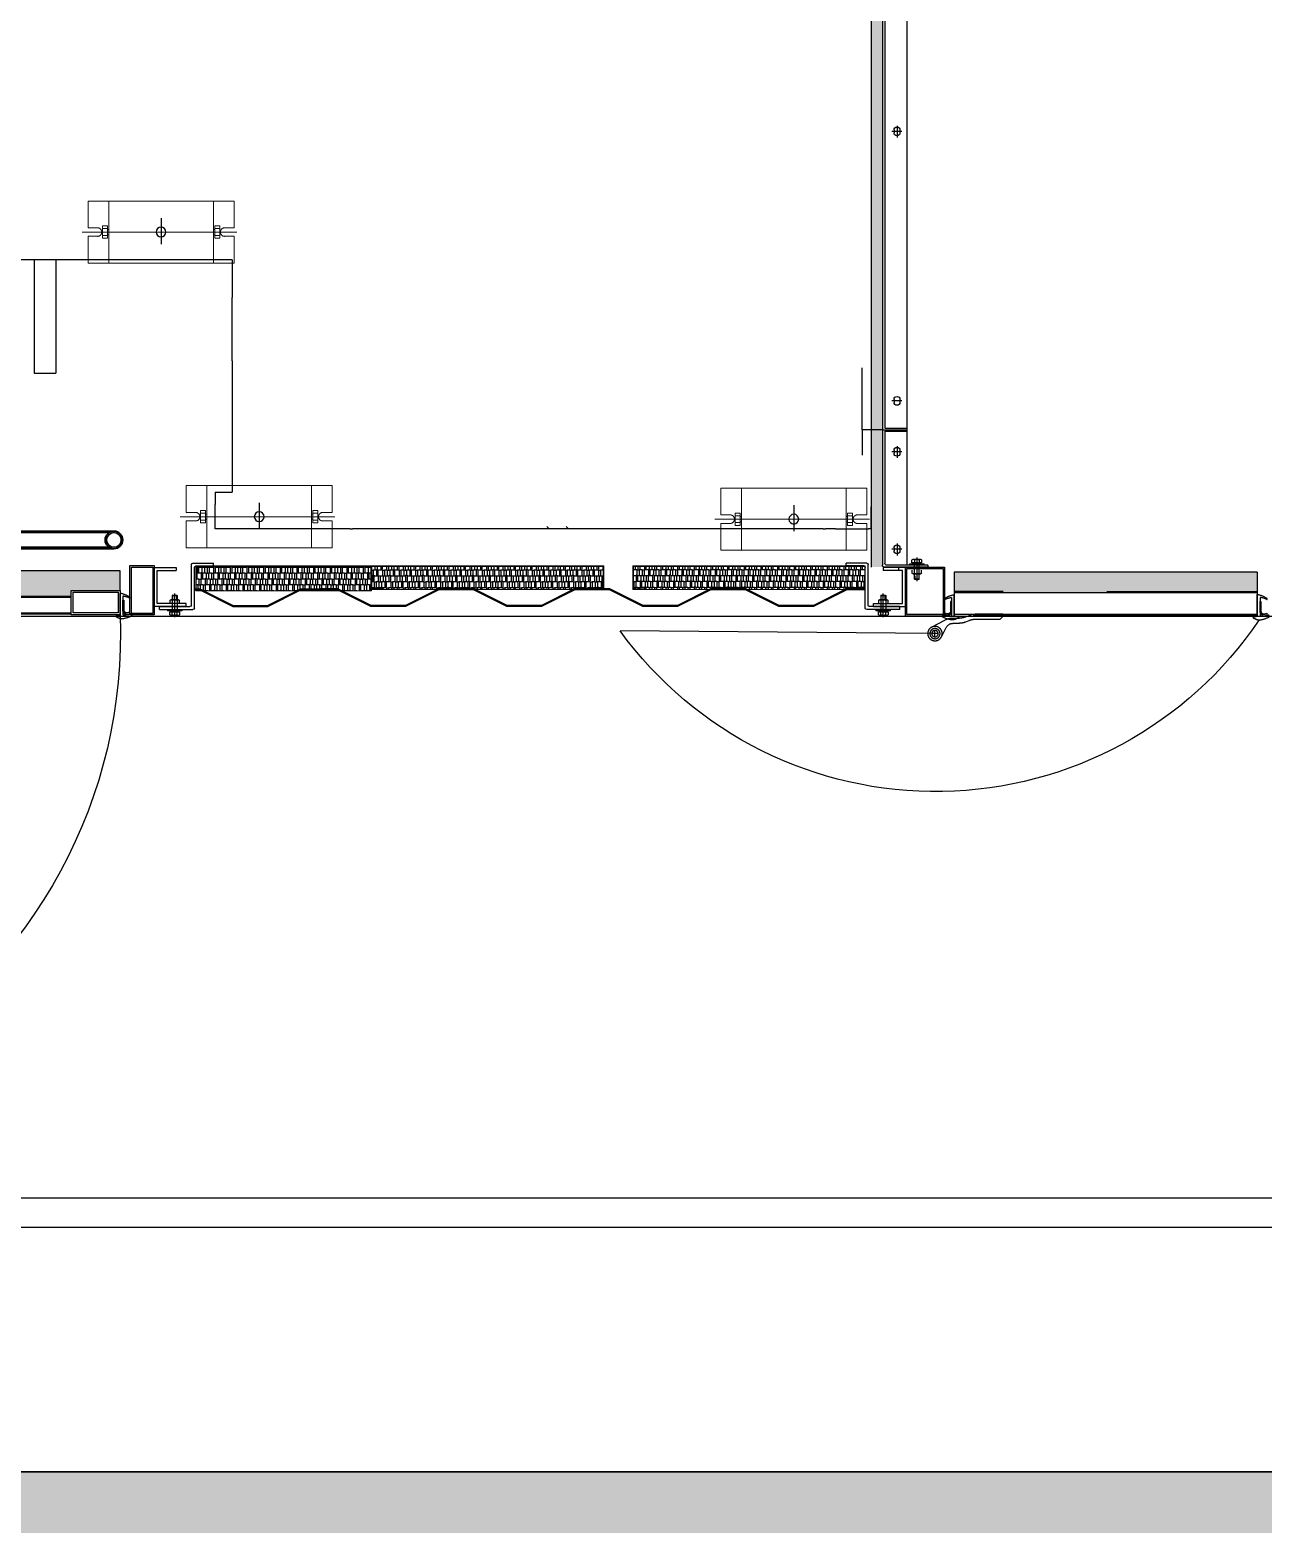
# Model space of a CAD drawing. Extents: x 758840 to 1108724, y -102573 to 143521.
# Drawn here: x 804829 to 807350, y 109730 to 112786 of the extents above; entities that cross this region are included whole.
import ezdxf

# ---------------------------------------------------------------- set-up
doc = ezdxf.new("R2010")
doc.units = 0
doc.header["$LTSCALE"] = 1000
doc.header["$MEASUREMENT"] = 0
for name, pattern in [('ACAD_ISO10W100', [18.5, 12, -3, 0.5, -3]), ('AM_ISO08W050', [18, 12, -1.5, 3, -1.5]), ('CENTER', [2, 1.25, -0.25, 0.25, -0.25]), ('CENTER2', [1.125, 0.75, -0.125, 0.125, -0.125])]:
    doc.linetypes.add(name, pattern=pattern)
for name, color, linetype in [('$DDT_AUDIT_GENERATED_(32FF)', 7, 'Continuous'), ('$DDT_AUDIT_GENERATED_(4A3)', 7, 'Continuous'), ('$DDT_AUDIT_GENERATED_(5A5)', 7, 'Continuous'), ('$DDT_AUDIT_GENERATED_(664)', 7, 'Continuous'), ('$DDT_AUDIT_GENERATED_(7D7)', 7, 'Continuous'), ('$DDT_AUDIT_GENERATED_(8C3)', 7, 'Continuous'), ('$DDT_AUDIT_GENERATED_(CE9)', 7, 'Continuous'), ('$DDT_AUDIT_GENERATED_(D0B)', 7, 'Continuous'), ('$DDT_AUDIT_GENERATED_(D0E)', 7, 'Continuous'), ('$DDT_AUDIT_GENERATED_(D17)', 7, 'Continuous'), ('0825底图', 253, 'Continuous'), ('100X50X5', 7, 'Continuous'), ('GROUND', 31, 'Continuous'), ('PARTLIST', 131, 'CENTER2'), ('PUB_HATCH', 8, 'Continuous'), ('低温左上端板', 7, 'Continuous'), ('低温水室连接板', 7, 'Continuous'), ('室外柴油发电', 241, 'Continuous'), ('高温左上端板', 7, 'Continuous')]:
    doc.layers.add(name, color=color, linetype=linetype)
doc.layers.add('3中心线层', color=1, linetype='CENTER', lineweight=15)
doc.layers.add('AM_7', color=4, linetype='AM_ISO08W050', lineweight=25)
pattern_1 = [(37.5, (3466259.34, 2107941.8666), (-0.125986716, 3.853647538), [0, -3.04, 0, -3.4, 0, -3.25]), (7.5, (3466259.34, 2107941.8666), (3.53955341, 5.64429213), [0, -1.64, 0, -2.74, 0, -1.05]), (327.5, (3466256.88, 2107941.8666), (6.228283724, 0.011318107), [0, -1, 0, -3.6, 0, -4.7]), (317.5, (3466256.88, 2107941.8666), (6.01225321, 1.75535113), [0, -0.5, 0, -2.36, 0, -2.7])]

# ---------------------------------------------------------------- blocks, each defined once
blk = doc.blocks.new('外六角螺栓')
for p, q in [((645253.7, -153149.9), (645253.7, -153155.5)), ((645253.7, -153155.5), (645273.4, -153155.5)), ((645271, -153148.5), (645256.1, -153148.5)), ((645258.6, -153149.9), (645258.6, -153155.5)), ((645262.9, -153155.5), (645264.7, -153158.1)), ((645263.5, -153145.1), (645263.5, -153193)), ((645268.5, -153149.9), (645268.5, -153155.5)), ((645273.4, -153155.5), (645273.4, -153149.9)), ((645248.5, -153160.6), (645248.5, -153158.1)), ((645278.5, -153158.1), (645248.5, -153158.1)), ((645248.5, -153160.6), (645278.5, -153160.6)), ((645253.7, -153160.6), (645273.4, -153160.6)), ((645258.5, -153182.6), (645258.5, -153160.6)), ((645258.5, -153189), (645258.5, -153182.6)), ((645259.5, -153182.6), (645259.5, -153190)), ((645267.5, -153182.6), (645267.5, -153190)), ((645268.5, -153180.5), (645268.5, -153160.6)), ((645268.5, -153189.1), (645268.5, -153172)), ((645278.5, -153158.1), (645278.5, -153160.6)), ((645258.5, -153189), (645268.5, -153189)), ((645259.5, -153190.1), (645258.5, -153189.1)), ((645259.5, -153190.1), (645267.5, -153190.1)), ((645267.5, -153190.1), (645268.5, -153189.1))]:
    blk.add_line(p, q)
blk.add_lwpolyline([(645271.4, -153155.5), (645255.9, -153155.5), (645255.9, -153158.1), (645271.4, -153158.1)], close=True)
for centre, radius, start, end in [((645256.2, -153151.3), 2.82, 29.385, 150.615), ((645263.5, -153157.6), 9.12, 57.4427, 122.5573), ((645270.9, -153151.3), 2.82, 29.385, 150.615)]:
    blk.add_arc(centre, radius, start, end)
blk = doc.blocks.new('外六角螺母')
for p, q in [((645253.7, -153181.1), (645253.7, -153174.6)), ((645271, -153182.6), (645256.1, -153182.6)), ((645273.4, -153174.6), (645273.4, -153181.1))]:
    blk.add_line(p, q)
for centre, radius, start, end in [((645256.2, -153179.8), 2.82, 209.385, 330.615), ((645263.5, -153173.5), 9.12, 237.4427, 302.5573), ((645270.9, -153179.8), 2.82, 209.385, 330.615)]:
    blk.add_arc(centre, radius, start, end)
blk = doc.blocks.new('A$C069C5D18')
at = {"layer": 'PARTLIST'}
for p, q in [((16.1, 49.2), (103.6, 49.2)), ((92.2, 37.9), (16.1, 37.9)), ((24.4, 10.6), (21.3, 25.9)), ((28, 10.6), (24.4, 10.6)), ((25.7, 22.3), (28, 10.6)), ((31.2, 37.9), (75.8, 37.9)), ((75.8, 34.2), (35.5, 34.2)), ((75.8, 37.9), (75.8, 34.2))]:
    blk.add_line(p, q, dxfattribs=at)
for centre, radius, start, end in [((67.4, 31.2), 68.2, 149.69594, 171.18482), ((10.6, 64.3), 2.48, 20.29243, 146.23188), ((80.9, 70.6), 68.2, 184.59227, 198.2332), ((113, 54), 113.6, 186.20564, 208.35236), ((14.5, 5.2), 5.42, 253.64474, 35.3183), ((129.7, 33.7), 113.6, 177.91457, 192.92118), ((31.2, 27.9), 10, 90, 191.30993), ((35.5, 24.2), 10, 90, 191.30993), ((2.1, 49.4), 90.9, 334.47145, 352.71957), ((85.8, 9.9), 1.68, 168.31957, 351.72769), ((13.7, 62.9), 90.9, 324.14685, 351.36903)]:
    blk.add_arc(centre, radius, start, end, dxfattribs=at)
blk = doc.blocks.new('A$C61EE30FD')
at = {"layer": 'PARTLIST'}
for p, q in [((58.4, 344.7), (26.4, 285.6)), ((100.9, 301.2), (59.4, 280)), ((18.2, 253.2), (18.2, 221.3)), ((40.9, 249.6), (40.9, 221.3)), ((0, 30), (0, 151.4)), ((12.3, 193.6), (5.9, 179.1)), ((22.7, 151.4), (22.7, 41.4)), ((35, 193.6), (28.6, 179.1)), ((11.4, 30), (0, 30)), ((22.7, 41.4), (11.4, 30))]:
    blk.add_line(p, q, dxfattribs=at)
at = {"layer": 'PARTLIST', "linetype": 'ACAD_ISO10W100', "ltscale": 0.05}
for p, q in [((86.4, 318.3), (86.4, 340.8)), ((97.6, 329.5), (75.1, 329.5))]:
    blk.add_line(p, q, dxfattribs=at)
at = {"layer": 'PARTLIST'}
for radius in [31.8, 22.5, 14.2]:
    blk.add_circle((86.4, 329.5), radius, dxfattribs=at)
for centre, radius, start, end in [((86.4, 253.2), 68.2, 151.56417, 180), ((75, 249.6), 34.1, 117.16691, 180), ((-50, 221.3), 68.2, 336.03751, 0), ((-27.3, 221.3), 68.2, 336.03751, 360), ((68.2, 151.4), 68.2, 156.03751, 180), ((90.9, 151.4), 68.2, 156.03751, 180)]:
    blk.add_arc(centre, radius, start, end, dxfattribs=at)
blk = doc.blocks.new('对开门横剖')
h = blk.add_hatch()
h.set_pattern_fill('AR-RSHKE', color=4, style=0)
h.set_pattern_definition([(0, (1406.747, 0), (25.5, 12), [6, -5, 7, -3, 9, -4]), (0, (1412.747, 0.5), (25.5, 12), [5, -19, 4, -6]), (0, (1424.747, -0.75), (25.5, 12), [3, -31]), (90, (1406.747, 0), (-8.5, 12), [11.5, -36.5]), (90, (1412.747, 0), (-8.5, 12), [11.25, -36.75]), (90, (1417.747, 0), (-8.5, 12), [10.5, -37.5]), (90, (1424.747, -0.75), (-8.5, 12), [11.5, -36.5]), (90, (1427.747, -0.75), (-8.5, 12), [11.5, -36.5]), (90, (1436.747, 0), (-8.5, 12), [11, -37])])
h.paths.add_polyline_path([(1018721.2, -8179.6), (1018721.2, -8191.6), (1018621.2, -8191.6), (1018621.2, -8231.6), (1019621, -8231.6), (1019621, -8179.6)])
for p, q in [((1019521, -8143.6), (1018721.2, -8143.6)), ((1019521, -8145.6), (1018721.2, -8145.6)), ((1019521, -8177.6), (1018721.2, -8177.6)), ((1019521, -8179.6), (1018721.2, -8179.6)), ((1018621.2, -8191.6), (1018621.2, -8231.6)), ((1019621, -8231.6), (1019621, -8191.6)), ((1018621.2, -8231.6), (1019621, -8231.6))]:
    blk.add_line(p, q)
for points in [[(1018601.2, -8242.1), (1018551.5, -8242.1), (1018551.5, -8141.6), (1018601.2, -8141.6)], [(1018598.2, -8239.1), (1018554.5, -8239.1), (1018554.5, -8144.6), (1018598.2, -8144.6)], [(1019641, -8242.1), (1019720.7, -8242.1), (1019720.7, -8141.6), (1019641, -8141.6)], [(1019644, -8239.1), (1019717.7, -8239.1), (1019717.7, -8144.6), (1019644, -8144.6)]]:
    blk.add_lwpolyline(points, close=True)
at = {"color": 0}
for points in [[(1018621.2, -8191.6), (1018621.2, -8141.6), (1018721.2, -8141.6), (1018721.2, -8191.6)], [(1018625.2, -8187.6), (1018625.2, -8145.6), (1018717.2, -8145.6), (1018717.2, -8187.6)], [(1019621, -8191.6), (1019621, -8141.6), (1019521, -8141.6), (1019521, -8191.6)], [(1019617, -8187.6), (1019617, -8145.6), (1019525, -8145.6), (1019525, -8187.6)]]:
    blk.add_lwpolyline(points, close=True, dxfattribs=at)
at = {"layer": 'PARTLIST'}
for name, p, xscale, yscale, zscale, rotation in [('A$C61EE30FD', (1019501.2, -8145.6), -0.4626341527327896, 0.4626341527327896, 0.4626341527327896, 270), ('A$C069C5D18', (1018596.6, -8133.6), 0.5, 0.5, 0.5, 270), ('A$C069C5D18', (1019645.6, -8133.6), -0.5, 0.5, 0.5, 90)]:
    blk.add_blockref(name, p, dxfattribs=dict(at, xscale=xscale, yscale=yscale, zscale=zscale, rotation=rotation))
blk = doc.blocks.new('侧支承')
at = {"color": 0}
for p, q in [((677496.6, -151497.3), (677431.6, -151497.3)), ((677431.6, -151497.3), (677431.6, -151577.3)), ((677496.6, -151503.3), (677437.6, -151503.3)), ((677437.6, -151503.3), (677437.6, -151571.3)), ((677496.6, -151497.3), (677496.6, -151503.3)), ((677431.6, -151577.3), (677476.6, -151577.3)), ((677437.6, -151571.3), (677476.6, -151571.3)), ((677476.6, -151577.3), (677476.6, -151571.3))]:
    blk.add_line(p, q, dxfattribs=at)
blk = doc.blocks.new('128')
for p, q in [((645016.2, -154981.3), (645054.2, -154981.3)), ((645016.2, -154983.3), (645053.7, -154983.3)), ((645053.7, -154983.3), (645121.7, -155017.3)), ((645054.2, -154981.3), (645122.2, -155015.3)), ((645192.2, -155015.3), (645260.2, -154981.3)), ((645192.7, -155017.3), (645260.7, -154983.3)), ((645260.2, -154981.3), (645332.2, -154981.3)), ((645260.7, -154983.3), (645331.7, -154983.3)), ((645331.7, -154983.3), (645399.7, -155017.3)), ((645332.2, -154981.3), (645400.2, -155015.3)), ((645470.2, -155015.3), (645538.2, -154981.3)), ((645470.7, -155017.3), (645538.7, -154983.3)), ((645538.2, -154981.3), (645610.2, -154981.3)), ((645538.7, -154983.3), (645609.7, -154983.3)), ((645609.7, -154983.3), (645677.7, -155017.3)), ((645610.2, -154981.3), (645678.2, -155015.3)), ((645748.2, -155015.3), (645816.2, -154981.3)), ((645748.7, -155017.3), (645816.7, -154983.3)), ((645816.2, -154981.3), (645888.2, -154981.3)), ((645816.7, -154983.3), (645887.7, -154983.3)), ((645887.7, -154983.3), (645955.7, -155017.3)), ((645888.2, -154981.3), (645956.2, -155015.3)), ((646026.2, -155015.3), (646094.2, -154981.3)), ((646026.7, -155017.3), (646094.7, -154983.3)), ((645121.7, -155017.3), (645192.7, -155017.3)), ((645122.2, -155015.3), (645192.2, -155015.3)), ((645399.7, -155017.3), (645470.7, -155017.3)), ((645400.2, -155015.3), (645470.2, -155015.3)), ((645677.7, -155017.3), (645713.2, -155017.3)), ((645678.2, -155015.3), (645713.2, -155015.3)), ((645713.2, -155015.3), (645748.2, -155015.3)), ((645713.2, -155017.3), (645748.7, -155017.3)), ((645955.7, -155017.3), (646026.7, -155017.3)), ((645956.2, -155015.3), (646026.2, -155015.3))]:
    blk.add_line(p, q)
at = {"color": 0}
for p, q in [((645016.2, -154983.3), (645016.2, -154981.3)), ((646094.2, -154981.3), (646132.2, -154981.3)), ((646094.7, -154983.3), (646132.2, -154983.3)), ((646132.2, -154981.3), (646132.2, -154983.3))]:
    blk.add_line(p, q, dxfattribs=at)
blk = doc.blocks.new('侧网板')
h = blk.add_hatch()
h.set_pattern_fill('AR-RSHKE', color=4, style=0)
h.set_pattern_definition([(0, (0, 50), (25.5, 12), [6, -5, 7, -3, 9, -4]), (0, (6, 50.5), (25.5, 12), [5, -19, 4, -6]), (0, (18, 49.25), (25.5, 12), [3, -31]), (90, (0, 50), (-8.5, 12), [11.5, -36.5]), (90, (6, 50), (-8.5, 12), [11.25, -36.75]), (90, (11, 50), (-8.5, 12), [10.5, -37.5]), (90, (18, 49.25), (-8.5, 12), [11.5, -36.5]), (90, (21, 49.25), (-8.5, 12), [11.5, -36.5]), (90, (30, 50), (-8.5, 12), [11, -37])])
h.paths.add_polyline_path([(44394.9, 13537.8), (44394.9, 13583.8), (44418.9, 13583.8), (44418.9, 13584.8), (44843.7, 13584.8), (44843.7, 13583.8), (44867.7, 13583.8), (44867.7, 13537.8)])
at = {"layer": '3中心线层'}
for p, q in [((44393.9, 13584.8), (44393.9, 13536.8)), ((44393.9, 13584.8), (44418.9, 13584.8)), ((44394.9, 13583.8), (44394.9, 13537.8)), ((44394.9, 13583.8), (44418.9, 13583.8)), ((44418.9, 13584.8), (44418.9, 13583.8)), ((44418.9, 13584.8), (44843.7, 13584.8)), ((44868.7, 13584.8), (44843.7, 13584.8)), ((44843.7, 13584.8), (44843.7, 13583.8)), ((44867.7, 13583.8), (44843.7, 13583.8)), ((44867.7, 13583.8), (44867.7, 13537.8)), ((44868.7, 13584.8), (44868.7, 13536.8)), ((44394.9, 13537.8), (44867.7, 13537.8)), ((44393.9, 13536.8), (44868.7, 13536.8))]:
    blk.add_line(p, q, dxfattribs=at)
blk = doc.blocks.new('1221')
blk.add_line((624790.1, -174264.2), (624790.1, -174317.1))
blk.add_circle((624790.1, -174292.7), 10)
at = {"layer": '3中心线层'}
for p, q in [((624635.5, -174292.7), (624951.6, -174292.7)), ((624660.1, -174283.9), (624640.8, -174283.9)), ((624660.1, -174301.4), (624640.8, -174301.4)), ((624670.1, -174285.7), (624680.5, -174285.7)), ((624670.1, -174299.6), (624680.5, -174299.6)), ((624680.5, -174287.3), (624683.2, -174287.3)), ((624680.5, -174298), (624683.2, -174298)), ((624899.7, -174287.3), (624897, -174287.3)), ((624899.7, -174298), (624897, -174298)), ((624910.1, -174285.7), (624899.7, -174285.7)), ((624910.1, -174299.6), (624899.7, -174299.6)), ((624920.1, -174283.9), (624939.3, -174283.9)), ((624920.1, -174301.4), (624939.3, -174301.4))]:
    blk.add_line(p, q, dxfattribs=at)
for points in [[(624939.3, -174283.9), (624939.3, -174229.2), (624640.8, -174229.2), (624640.8, -174283.9)], [(624640.8, -174301.4), (624640.8, -174356.2), (624939.3, -174356.2), (624939.3, -174301.4)]]:
    blk.add_lwpolyline(points, dxfattribs=at)
for points in [[(624683.2, -174229.2), (624897, -174229.2), (624897, -174356.2), (624683.2, -174356.2)], [(624670.1, -174280.2), (624680.5, -174280.2), (624680.5, -174305.4), (624670.1, -174305.4)], [(624910.1, -174280.2), (624899.7, -174280.2), (624899.7, -174305.4), (624910.1, -174305.4)]]:
    blk.add_lwpolyline(points, close=True, dxfattribs=at)
for centre, start, end in [((624660.1, -174292.7), 270, 90), ((624920.1, -174292.7), 90, 270)]:
    blk.add_arc(centre, 8.75, start, end, dxfattribs=at)
blk = doc.blocks.new('柴发集装箱')
h = blk.add_hatch()
h.set_pattern_fill('AR-RSHKE', color=4, style=0)
h.set_pattern_definition([(0, (4100155.97, 1955339.43), (25.5, 12), [6, -5, 7, -3, 9, -4]), (0, (4100161.97, 1955339.93), (25.5, 12), [5, -19, 4, -6]), (0, (4100173.97, 1955338.68), (25.5, 12), [3, -31]), (90, (4100155.9705, 1955339.43), (-8.5, 12), [11.5, -36.5]), (90, (4100161.9705, 1955339.43), (-8.5, 12), [11.25, -36.75]), (90, (4100166.9705, 1955339.43), (-8.5, 12), [10.5, -37.5]), (90, (4100173.9705, 1955338.68), (-8.5, 12), [11.5, -36.5]), (90, (4100176.9705, 1955338.68), (-8.5, 12), [11.5, -36.5]), (90, (4100185.9705, 1955339.43), (-8.5, 12), [11, -37])])
h.paths.add_polyline_path([(4111647.4, 1941645.8), (4111647.4, 1941647.8), (4111647.4, 1941687.8), (4111027.9, 1941687.8), (4111027.9, 1941645.8)])
h = blk.add_hatch()
h.set_pattern_fill('AR-RSHKE', color=4, style=0)
h.set_pattern_definition([(360, (4068444.953, 1955187.049), (25.5, -12), [6, -5, 7, -3, 9, -4]), (360, (4068450.953, 1955186.549), (25.5, -12), [5, -19, 4, -6]), (360, (4068462.953, 1955187.799), (25.5, -12), [3, -31]), (270, (4068444.953, 1955187.049), (-8.5, -12), [11.5, -36.5]), (270, (4068450.953, 1955187.049), (-8.5, -12), [11.25, -36.75]), (270, (4068455.953, 1955187.049), (-8.5, -12), [10.5, -37.5]), (270, (4068462.953, 1955187.799), (-8.5, -12), [11.5, -36.5]), (270, (4068465.953, 1955187.799), (-8.5, -12), [11.5, -36.5]), (270, (4068474.953, 1955187.049), (-8.5, -12), [11, -37])])
h.paths.add_polyline_path([(4113172.9, 1941649.2), (4113172.9, 1941650.2), (4113196.9, 1941650.2), (4113196.9, 1941699.2), (4112839.9, 1941699.2), (4112839.9, 1941650.2), (4112863.9, 1941650.2), (4112863.9, 1941649.2)])
at = {"layer": 'AM_7'}
h = blk.add_hatch(dxfattribs=at)
h.set_pattern_fill('AR-SAND', color=256, scale=2, style=0)
h.set_pattern_definition(pattern_1)
h.paths.add_polyline_path([(4111794.4, 1941697.8), (4111817.4, 1941697.8), (4111817.4, 1944490.8), (4111794.4, 1944490.8)])
h = blk.add_hatch(dxfattribs=at)
h.set_pattern_fill('AR-SAND', color=256, scale=2, style=0)
h.set_pattern_definition(pattern_1)
h.paths.add_polyline_path([(4111794.4, 1941697.8), (4111817.4, 1941697.8), (4111817.4, 1944490.8), (4111794.4, 1944490.8)])
h = blk.add_hatch(dxfattribs=at)
h.set_pattern_fill('AR-SAND', color=256, scale=2, style=0)
h.set_pattern_definition(pattern_1)
h.paths.add_polyline_path([(4111794.4, 1941697.8), (4111817.4, 1941697.8), (4111817.4, 1944490.8), (4111794.4, 1944490.8)])
h = blk.add_hatch(dxfattribs=at)
h.set_pattern_fill('AR-SAND', color=256, scale=2, style=0)
h.set_pattern_definition(pattern_1)
h.paths.add_polyline_path([(4111794.4, 1941697.8), (4111817.4, 1941697.8), (4111817.4, 1944490.8), (4111794.4, 1944490.8)])
at = {"layer": '$DDT_AUDIT_GENERATED_(32FF)', "color": 7, "linetype": 'Continuous'}
blk.add_line((4111817.4, 1944369.7), (4111817.4, 1941825.9), dxfattribs=at)
at = {"layer": '$DDT_AUDIT_GENERATED_(4A3)', "color": 7, "linetype": 'Continuous'}
for p, q in [((4113158.3, 1941850.9), (4113123.3, 1941850.9)), ((4113158.3, 1941850.9), (4113158.3, 1941825.9)), ((4111830.4, 1941775.9), (4111822.4, 1941775.9))]:
    blk.add_line(p, q, dxfattribs=at)
at = {"layer": '$DDT_AUDIT_GENERATED_(5A5)', "color": 7, "linetype": 'Continuous'}
blk.add_line((4112892.8, 1941775.9), (4113142.8, 1941775.9), dxfattribs=at)
at = {"layer": '$DDT_AUDIT_GENERATED_(664)', "color": 7, "linetype": 'Continuous'}
for p, q in [((4113158.3, 1941820.9), (4113158.3, 1941825.9)), ((4113158.3, 1941775.9), (4113158.3, 1941820.9)), ((4112882.3, 1941775.9), (4112892.8, 1941775.9)), ((4113142.8, 1941775.9), (4113158.3, 1941775.9))]:
    blk.add_line(p, q, dxfattribs=at)
at = {"layer": '$DDT_AUDIT_GENERATED_(7D7)', "color": 7, "linetype": 'Continuous'}
blk.add_line((4112882.3, 1941775.9), (4112877.3, 1941775.9), dxfattribs=at)
at = {"layer": '$DDT_AUDIT_GENERATED_(8C3)', "color": 7, "linetype": 'Continuous'}
for p, q in [((4111915.4, 1941775.9), (4112027.4, 1941775.9)), ((4112246.4, 1941775.9), (4112256.4, 1941775.9)), ((4112475.3, 1941775.9), (4112877.3, 1941775.9))]:
    blk.add_line(p, q, dxfattribs=at)
at = {"layer": '$DDT_AUDIT_GENERATED_(CE9)', "color": 7, "linetype": 'Continuous'}
blk.add_line((4113123.3, 1942119.4), (4113123.3, 1942249.4), dxfattribs=at)
at = {"layer": '$DDT_AUDIT_GENERATED_(D0B)', "color": 7, "linetype": 'Continuous'}
for q in [(4111817.4, 1941820.9), (4111822.4, 1941775.9)]:
    blk.add_line((4111817.4, 1941775.9), q, dxfattribs=at)
at = {"layer": '$DDT_AUDIT_GENERATED_(D0E)', "color": 7, "linetype": 'Continuous'}
blk.add_line((4111890.4, 1941775.9), (4111910.4, 1941775.9), dxfattribs=at)
at = {"layer": '$DDT_AUDIT_GENERATED_(D17)', "color": 7, "linetype": 'Continuous'}
for p, q in [((4111890.4, 1941775.9), (4111830.4, 1941775.9)), ((4111915.4, 1941775.9), (4111910.4, 1941775.9))]:
    blk.add_line(p, q, dxfattribs=at)
for p, q in [((4111744.4, 1944490.8), (4111744.4, 1941701.8)), ((4111744.4, 1944490.8), (4111744.4, 1941701.8)), ((4111744.4, 1944490.8), (4111744.4, 1941701.8)), ((4111744.4, 1944490.8), (4111744.4, 1941701.8)), ((4111794.4, 1944491.8), (4111794.4, 1941701.8)), ((4111794.4, 1944491.8), (4111794.4, 1941701.8)), ((4111794.4, 1944491.8), (4111794.4, 1941701.8)), ((4111794.4, 1944491.8), (4111794.4, 1941701.8)), ((4111817.4, 1944491.8), (4111817.4, 1941697.8)), ((4111817.4, 1944491.8), (4111817.4, 1941697.8)), ((4111817.4, 1944491.8), (4111817.4, 1941697.8)), ((4111817.4, 1944491.8), (4111817.4, 1941697.8)), ((4111789.4, 1944207.8), (4111789.4, 1941981.8)), ((4111789.4, 1944207.8), (4111789.4, 1941981.8)), ((4111789.4, 1944207.8), (4111789.4, 1941981.8)), ((4111789.4, 1944207.8), (4111789.4, 1941981.8)), ((4111764.4, 1942600.5), (4111764.4, 1942576.5)), ((4111764.4, 1942600.5), (4111764.4, 1942576.5)), ((4111764.4, 1942600.5), (4111764.4, 1942576.5)), ((4111764.4, 1942600.5), (4111764.4, 1942576.5)), ((4111758.4, 1942591.8), (4111758.4, 1942585.8)), ((4111758.4, 1942591.8), (4111758.4, 1942585.8)), ((4111758.4, 1942591.8), (4111758.4, 1942585.8)), ((4111758.4, 1942591.8), (4111758.4, 1942585.8)), ((4111770.4, 1942591.8), (4111770.4, 1942585.8)), ((4111770.4, 1942591.8), (4111770.4, 1942585.8)), ((4111770.4, 1942591.8), (4111770.4, 1942585.8)), ((4111770.4, 1942591.8), (4111770.4, 1942585.8)), ((4111758.4, 1942040.8), (4111758.4, 1942034.8)), ((4111758.4, 1942040.8), (4111758.4, 1942034.8)), ((4111758.4, 1942040.8), (4111758.4, 1942034.8)), ((4111758.4, 1942040.8), (4111758.4, 1942034.8)), ((4111770.4, 1942040.8), (4111770.4, 1942034.8)), ((4111770.4, 1942040.8), (4111770.4, 1942034.8)), ((4111770.4, 1942040.8), (4111770.4, 1942034.8)), ((4111770.4, 1942040.8), (4111770.4, 1942034.8)), ((4111789.4, 1941981.8), (4111744.4, 1941981.8)), ((4111789.4, 1941981.8), (4111744.4, 1941981.8)), ((4111789.4, 1941981.8), (4111744.4, 1941981.8)), ((4111789.4, 1941981.8), (4111744.4, 1941981.8)), ((4111792.4, 1941978.8), (4111744.4, 1941978.8)), ((4111792.4, 1941978.8), (4111744.4, 1941978.8)), ((4111792.4, 1941978.8), (4111744.4, 1941978.8)), ((4111792.4, 1941978.8), (4111744.4, 1941978.8)), ((4111789.4, 1941975.8), (4111744.4, 1941975.8)), ((4111789.4, 1941975.8), (4111744.4, 1941975.8)), ((4111789.4, 1941975.8), (4111744.4, 1941975.8)), ((4111789.4, 1941975.8), (4111744.4, 1941975.8)), ((4111789.4, 1941975.8), (4111789.4, 1941705.8)), ((4111789.4, 1941975.8), (4111789.4, 1941705.8)), ((4111789.4, 1941975.8), (4111789.4, 1941705.8)), ((4111789.4, 1941975.8), (4111789.4, 1941705.8)), ((4111758.4, 1941936.6), (4111758.4, 1941930.6)), ((4111758.4, 1941936.6), (4111758.4, 1941930.6)), ((4111758.4, 1941936.6), (4111758.4, 1941930.6)), ((4111758.4, 1941936.6), (4111758.4, 1941930.6)), ((4111764.4, 1941945.3), (4111764.4, 1941921.3)), ((4111764.4, 1941945.3), (4111764.4, 1941921.3)), ((4111764.4, 1941945.3), (4111764.4, 1941921.3)), ((4111764.4, 1941945.3), (4111764.4, 1941921.3)), ((4111770.4, 1941936.6), (4111770.4, 1941930.6)), ((4111770.4, 1941936.6), (4111770.4, 1941930.6)), ((4111770.4, 1941936.6), (4111770.4, 1941930.6)), ((4111770.4, 1941936.6), (4111770.4, 1941930.6)), ((4111764.4, 1941745.9), (4111764.4, 1941721.9)), ((4111764.4, 1941745.9), (4111764.4, 1941721.9)), ((4111764.4, 1941745.9), (4111764.4, 1941721.9)), ((4111764.4, 1941745.9), (4111764.4, 1941721.9)), ((4111758.4, 1941737.2), (4111758.4, 1941731.2)), ((4111758.4, 1941737.2), (4111758.4, 1941731.2)), ((4111758.4, 1941737.2), (4111758.4, 1941731.2)), ((4111758.4, 1941737.2), (4111758.4, 1941731.2)), ((4111770.4, 1941737.2), (4111770.4, 1941731.2)), ((4111770.4, 1941737.2), (4111770.4, 1941731.2)), ((4111770.4, 1941737.2), (4111770.4, 1941731.2)), ((4111770.4, 1941737.2), (4111770.4, 1941731.2)), ((4111027.9, 1941687.8), (4111647.4, 1941687.8)), ((4111027.9, 1941687.8), (4111027.9, 1941645.8)), ((4111647.4, 1941687.8), (4111647.4, 1941647.8)), ((4113051.4, 1941619.2), (4112983.4, 1941653.2)), ((4113189.4, 1941653.2), (4113121.4, 1941619.2)), ((4113200.9, 1941653.2), (4113189.4, 1941653.2)), ((4111647.4, 1941645.8), (4111027.9, 1941645.8)), ((4113050.9, 1941617.2), (4112982.9, 1941651.2)), ((4113189.9, 1941651.2), (4113121.9, 1941617.2)), ((4113200.9, 1941651.2), (4113189.9, 1941651.2)), ((4111647.4, 1941601.8), (4111027.9, 1941601.8)), ((4111608.6, 1941599.8), (4111027.9, 1941599.8)), ((4113121.9, 1941617.2), (4113050.9, 1941617.2)), ((4113121.4, 1941619.2), (4113051.4, 1941619.2))]:
    blk.add_line(p, q)
at = {"ltscale": 20}
for p, q in [((4111754.9, 1942588.8), (4111774.9, 1942588.8)), ((4111754.9, 1942588.8), (4111774.9, 1942588.8)), ((4111754.9, 1942588.8), (4111774.9, 1942588.8)), ((4111754.9, 1942588.8), (4111774.9, 1942588.8)), ((4111754.9, 1942037.8), (4111774.9, 1942037.8)), ((4111754.9, 1942037.8), (4111774.9, 1942037.8)), ((4111754.9, 1942037.8), (4111774.9, 1942037.8)), ((4111754.9, 1942037.8), (4111774.9, 1942037.8)), ((4111754.9, 1941933.6), (4111774.9, 1941933.6)), ((4111754.9, 1941933.6), (4111774.9, 1941933.6)), ((4111754.9, 1941933.6), (4111774.9, 1941933.6)), ((4111754.9, 1941933.6), (4111774.9, 1941933.6)), ((4111754.9, 1941734.2), (4111774.9, 1941734.2)), ((4111754.9, 1941734.2), (4111774.9, 1941734.2)), ((4111754.9, 1941734.2), (4111774.9, 1941734.2)), ((4111754.9, 1941734.2), (4111774.9, 1941734.2))]:
    blk.add_line(p, q, dxfattribs=at)
at = {"color": 7}
for p, q in [((4113123.3, 1942326.5), (4114736.6, 1942326.5)), ((4113483.8, 1942326.5), (4113483.8, 1942094.6)), ((4113528.3, 1942326.5), (4113528.3, 1942094.6)), ((4113528.3, 1942094.6), (4113483.8, 1942094.6))]:
    blk.add_line(p, q, dxfattribs=at)
at = {"color": 0}
for p, q in [((4111835.5, 1941978.8), (4111835.5, 1942105.5)), ((4111835.5, 1941978.8), (4111835.5, 1942105.5)), ((4111835.5, 1941978.8), (4111835.5, 1942105.5)), ((4111835.5, 1941978.8), (4111835.5, 1942105.5)), ((4111794.4, 1942024.1), (4111794.4, 1941978.8)), ((4111794.4, 1942024.1), (4111794.4, 1941978.8)), ((4111794.4, 1942024.1), (4111794.4, 1941978.8)), ((4111794.4, 1942024.1), (4111794.4, 1941978.8)), ((4111792.4, 1941978.8), (4111835.5, 1941978.8)), ((4111792.4, 1941978.8), (4111835.5, 1941978.8)), ((4111792.4, 1941978.8), (4111835.5, 1941978.8)), ((4111792.4, 1941978.8), (4111835.5, 1941978.8)), ((4111794.4, 1941978.8), (4111835.5, 1941978.8)), ((4111794.4, 1941978.8), (4111835.5, 1941978.8)), ((4111794.4, 1941978.8), (4111835.5, 1941978.8)), ((4111794.4, 1941978.8), (4111835.5, 1941978.8)), ((4111835.5, 1941978.8), (4111835.5, 1941926.6)), ((4111835.5, 1941978.8), (4111835.5, 1941926.6)), ((4111835.5, 1941978.8), (4111835.5, 1941926.6)), ((4111835.5, 1941978.8), (4111835.5, 1941926.6)), ((4111701.4, 1941701.8), (4111785.4, 1941701.8)), ((4111701.4, 1941701.8), (4111701.4, 1941697.8)), ((4111701.4, 1941701.8), (4111785.4, 1941701.8)), ((4111701.4, 1941701.8), (4111701.4, 1941697.8)), ((4111701.4, 1941701.8), (4111785.4, 1941701.8)), ((4111701.4, 1941701.8), (4111701.4, 1941697.8)), ((4111701.4, 1941701.8), (4111785.4, 1941701.8)), ((4111701.4, 1941701.8), (4111701.4, 1941697.8)), ((4111701.4, 1941697.8), (4111790.4, 1941697.8)), ((4111701.4, 1941697.8), (4111761.4, 1941697.8)), ((4111701.4, 1941697.8), (4111790.4, 1941697.8)), ((4111701.4, 1941697.8), (4111761.4, 1941697.8)), ((4111701.4, 1941697.8), (4111790.4, 1941697.8)), ((4111701.4, 1941697.8), (4111761.4, 1941697.8)), ((4111701.4, 1941697.8), (4111790.4, 1941697.8)), ((4111701.4, 1941697.8), (4111761.4, 1941697.8)), ((4111761.4, 1941697.8), (4111761.4, 1941691.8)), ((4111761.4, 1941697.8), (4111761.4, 1941691.8)), ((4111761.4, 1941697.8), (4111761.4, 1941691.8)), ((4111761.4, 1941697.8), (4111761.4, 1941691.8)), ((4111823.4, 1941620.2), (4111823.4, 1941703.2)), ((4111826.4, 1941706.2), (4111868.4, 1941706.2)), ((4111829.4, 1941614.2), (4111829.4, 1941689.2)), ((4111832.4, 1941700.2), (4111868.4, 1941700.2)), ((4111868.4, 1941700.2), (4111868.4, 1941706.2)), ((4113203.9, 1941706.2), (4113161.9, 1941706.2)), ((4113161.9, 1941700.2), (4113161.9, 1941706.2)), ((4113197.9, 1941700.2), (4113161.9, 1941700.2)), ((4113200.9, 1941614.2), (4113200.9, 1941697.2)), ((4113206.9, 1941620.2), (4113206.9, 1941703.2)), ((4112983.4, 1941653.2), (4112945.4, 1941653.2)), ((4112945.4, 1941653.2), (4112945.4, 1941651.2)), ((4111027.9, 1941647.8), (4111027.9, 1941597.8)), ((4111335.7, 1941647.8), (4111027.9, 1941647.8)), ((4111547.4, 1941647.8), (4111647.4, 1941647.8)), ((4111647.4, 1941647.8), (4111647.4, 1941597.8)), ((4112982.9, 1941651.2), (4112945.4, 1941651.2)), ((4111027.9, 1941597.8), (4111335.7, 1941597.8)), ((4111647.4, 1941597.8), (4111547.4, 1941597.8)), ((4111758.4, 1941617.2), (4111820.4, 1941617.2)), ((4111758.4, 1941611.2), (4111758.4, 1941617.2)), ((4111758.4, 1941611.2), (4111826.4, 1941611.2)), ((4113271.9, 1941611.2), (4113203.9, 1941611.2)), ((4113271.9, 1941617.2), (4113209.9, 1941617.2)), ((4113271.9, 1941611.2), (4113271.9, 1941617.2))]:
    blk.add_line(p, q, dxfattribs=at)
at = {"color": 2, "lineweight": 35}
for p, q in [((4113365.3, 1941771.4), (4121235.3, 1941771.4)), ((4113375.2, 1941768.4), (4121238.3, 1941768.4)), ((4113365.3, 1941735.4), (4121275, 1941735.4)), ((4113375.2, 1941738.4), (4121272, 1941738.4))]:
    blk.add_line(p, q, dxfattribs=at)
at = {"color": 3}
blk.add_line((4111686.8, 1941561.8), (4112330.5, 1941567.2), dxfattribs=at)
for points in [[(4109582.9, 1944597.8), (4122582.9, 1944597.8), (4122582.9, 1941597.8), (4109582.9, 1941597.8)], [(4109582.9, 1944597.8), (4122582.9, 1944597.8), (4122582.9, 1941597.8), (4109582.9, 1941597.8)], [(4111747.4, 1941597.8), (4111747.4, 1941697.8), (4111667.4, 1941697.8), (4111667.4, 1941597.8)], [(4111744.4, 1941600.8), (4111744.4, 1941694.8), (4111670.4, 1941694.8), (4111670.4, 1941600.8)]]:
    blk.add_lwpolyline(points, close=True)
at = {"color": 2, "lineweight": 35}
for radius in [18, 18, 18, 18, 18, 18, 15, 15, 15, 15, 15, 15]:
    blk.add_circle((4113365.3, 1941753.4), radius, dxfattribs=at)
for centre, start, end in [((4111764.4, 1942591.8), 0, 180), ((4111764.4, 1942591.8), 0, 180), ((4111764.4, 1942591.8), 0, 180), ((4111764.4, 1942591.8), 0, 180), ((4111764.4, 1942585.8), 180, 0), ((4111764.4, 1942585.8), 180, 0), ((4111764.4, 1942585.8), 180, 0), ((4111764.4, 1942585.8), 180, 0), ((4111764.4, 1942040.8), 0, 180), ((4111764.4, 1942040.8), 0, 180), ((4111764.4, 1942040.8), 0, 180), ((4111764.4, 1942040.8), 0, 180), ((4111764.4, 1942034.8), 180, 0), ((4111764.4, 1942034.8), 180, 0), ((4111764.4, 1942034.8), 180, 0), ((4111764.4, 1942034.8), 180, 0), ((4111764.4, 1941936.6), 0, 180), ((4111764.4, 1941936.6), 0, 180), ((4111764.4, 1941936.6), 0, 180), ((4111764.4, 1941936.6), 0, 180), ((4111764.4, 1941930.6), 180, 0), ((4111764.4, 1941930.6), 180, 0), ((4111764.4, 1941930.6), 180, 0), ((4111764.4, 1941930.6), 180, 0), ((4111764.4, 1941737.2), 0, 180), ((4111764.4, 1941737.2), 0, 180), ((4111764.4, 1941737.2), 0, 180), ((4111764.4, 1941737.2), 0, 180), ((4111764.4, 1941731.2), 180, 0), ((4111764.4, 1941731.2), 180, 0), ((4111764.4, 1941731.2), 180, 0), ((4111764.4, 1941731.2), 180, 0)]:
    blk.add_arc(centre, 6, start, end)
at = {"color": 0}
for centre, radius, start, end in [((4111785.4, 1941705.8), 4, 270, 0), ((4111785.4, 1941705.8), 4, 270, 0), ((4111785.4, 1941705.8), 4, 270, 0), ((4111785.4, 1941705.8), 4, 270, 0), ((4111790.4, 1941701.8), 4, 270, 0), ((4111790.4, 1941701.8), 4, 270, 0), ((4111790.4, 1941701.8), 4, 270, 0), ((4111790.4, 1941701.8), 4, 270, 0), ((4111826.4, 1941703.2), 3, 90, 180), ((4111832.4, 1941697.2), 3, 90, 180), ((4113197.9, 1941697.2), 3, 0, 90), ((4113203.9, 1941703.2), 3, 0, 90), ((4111820.4, 1941620.2), 3, 270, 0), ((4111826.4, 1941614.2), 3, 270, 0), ((4113203.9, 1941614.2), 3, 180, 270), ((4113209.9, 1941620.2), 3, 180, 270)]:
    blk.add_arc(centre, radius, start, end, dxfattribs=at)
at = {"color": 3}
for centre, radius, start, end in [((4114366.8, 1941559.4), 1014.9, 177.6878, 2.168), ((4111685.2, 1942036.7), 798, 214.0634, 323.9593)]:
    blk.add_arc(centre, radius, start, end, dxfattribs=at)
at = {"layer": '100X50X5', "color": 7, "linetype": 'Continuous'}
for p, q in [((4113123.3, 1942326.5), (4113123.3, 1942249.4)), ((4113123.3, 1942119.4), (4113123.3, 1941850.9))]:
    blk.add_line(p, q, dxfattribs=at)
at = {"layer": '3中心线层'}
for p, q in [((4112838.9, 1941700.2), (4113197.9, 1941700.2)), ((4112838.9, 1941649.2), (4112838.9, 1941700.2)), ((4112839.9, 1941699.2), (4113196.9, 1941699.2)), ((4112839.9, 1941650.2), (4112839.9, 1941699.2)), ((4113196.9, 1941650.2), (4113196.9, 1941699.2)), ((4113197.9, 1941649.2), (4113197.9, 1941700.2)), ((4112838.9, 1941649.2), (4112863.9, 1941649.2)), ((4112839.9, 1941650.2), (4112863.9, 1941650.2)), ((4112863.9, 1941649.2), (4112863.9, 1941650.2)), ((4112863.9, 1941649.2), (4113172.9, 1941649.2)), ((4113196.9, 1941650.2), (4113172.9, 1941650.2)), ((4113172.9, 1941649.2), (4113172.9, 1941650.2)), ((4113197.9, 1941649.2), (4113172.9, 1941649.2))]:
    blk.add_line(p, q, dxfattribs=at)
at = {"layer": '低温左上端板', "color": 7, "linetype": 'Continuous'}
for p, q in [((4112256.4, 1941775.9), (4112295.9, 1941775.9)), ((4112435.8, 1941775.9), (4112475.3, 1941775.9)), ((4112475.3, 1941775.9), (4112480.3, 1941780.9))]:
    blk.add_line(p, q, dxfattribs=at)
at = {"layer": '低温水室连接板', "color": 7, "linetype": 'Continuous'}
for p, q in [((4112295.9, 1941775.9), (4112435.8, 1941775.9)), ((4112435.8, 1941775.9), (4112440.8, 1941780.9))]:
    blk.add_line(p, q, dxfattribs=at)
at = {"layer": '高温左上端板', "color": 7, "linetype": 'Continuous'}
blk.add_line((4112027.4, 1941775.9), (4112246.4, 1941775.9), dxfattribs=at)
for p in [(3488478.8, 2116675.7), (3487185.3, 2116088.6), (3488278.2, 2116093.6)]:
    blk.add_blockref('1221', p)
at = {"color": 0}
for name, p in [('外六角螺栓', (3466460.4, 2094862.4)), ('外六角螺栓', (3466460.4, 2094862.4)), ('外六角螺栓', (3466460.4, 2094862.4)), ('外六角螺栓', (3466460.4, 2094862.4)), ('外六角螺母', (3466460.4, 2094866.4)), ('外六角螺母', (3466460.4, 2094866.4)), ('外六角螺母', (3466460.4, 2094866.4)), ('外六角螺母', (3466460.4, 2094866.4)), ('128', (3466813.2, 2096634.5))]:
    blk.add_blockref(name, p, dxfattribs=at)
at = {"color": 0, "xscale": -1, "rotation": 180}
blk.add_blockref('侧支承', (3434315.8, 1790119.9), dxfattribs=at)
at = {"xscale": -1, "rotation": 180}
for name, p in [('侧网板', (4067435.5, 1955237)), ('对开门横剖', (3094731.4, 1933458.7))]:
    blk.add_blockref(name, p, dxfattribs=at)
at = {"rotation": 180}
blk.add_blockref('侧网板', (4157232.8, 1955237), dxfattribs=at)
at = {"color": 0, "rotation": 180}
for name, p in [('侧支承', (4790714.5, 1790119.9)), ('外六角螺栓', (4757056, 1788450.6)), ('外六角螺母', (4757056, 1788448.6)), ('外六角螺栓', (4758504.5, 1788450.6)), ('外六角螺母', (4758504.5, 1788448.6))]:
    blk.add_blockref(name, p, dxfattribs=at)
at = {"layer": 'PARTLIST', "extrusion": (0, 0, -1), "xscale": 0.5, "yscale": 0.5, "zscale": -0.5, "rotation": 90}
blk.add_blockref('A$C069C5D18', (-4111003.3, 1941589.7), dxfattribs=at)
at = {"layer": 'PARTLIST'}
for name, p, xscale, yscale, zscale, rotation in [('A$C069C5D18', (4111672, 1941589.7), 0.5, 0.5, 0.5, 90), ('A$C61EE30FD', (4111534.4, 1941601.8), 0.4626341527327895, 0.4626341527327895, 0.4626341527327895, 270)]:
    blk.add_blockref(name, p, dxfattribs=dict(at, xscale=xscale, yscale=yscale, zscale=zscale, rotation=rotation))

msp = doc.modelspace()

# ---------------------------------------------------------------- hatches: boundary and pattern name
at = {"layer": 'PUB_HATCH', "ltscale": 5}
h = msp.add_hatch(dxfattribs=at)
h.set_pattern_fill('AR-CONC', color=256, scale=500)
h.set_pattern_definition([(50, (17972.44, 56052.85), (910.92334, -79.6954), [95.25, -1047.75]), (355, (17972.4, 56052.85), (-176.2141, 955.2832), [76.2, -838.2]), (100.451, (18048.35, 56046.2), (734.7125, 875.5834), [80.95, -890.45]), (46.1842, (17972.4, 56306.9), (1355.3952, -210.2116), [142.875, -1571.625]), (96.6356, (18085.4, 56289.3), (1187.0212, 1237.1278), [121.425, -1335.675]), (351.184, (17972.4, 56306.9), (1187.023, 1237.1256), [114.3, -1257.3]), (21, (18099.44, 56243.35), (758.0744, -511.3276), [95.25, -1047.75]), (326, (18099.4, 56243.35), (309.0101, 920.9398), [76.2, -838.2]), (71.4514, (18162.6, 56200.7), (1067.0825, 409.6143), [80.95, -890.45]), (37.5, (17972.44, 56052.85), (15.44302, 422.7752), [0, -828.04, 0, -850.9, 0, -841.375]), (7.5, (17972.44, 56052.85), (334.09831, 500.90287), [0, -485.14, 0, -808.99, 0, -320.675]), (327.5, (17689.23, 56052.85), (677.95298, -28.64372), [0, -317.5, 0, -990.6, 0, -1314.45]), (317.5, (17562.23, 56052.85), (740.6459, 127.13246), [0, -412.75, 0, -657.86, 0, -933.45])])
edge = h.paths.add_edge_path()
edge.add_arc((792333.02, 100837.52), 15000, 90, 91.910213, ccw=False)
edge.add_line((792333.02, 115837.52), (794133.02, 115837.52))
edge.add_line((794133.02, 115837.52), (794133.02, 109837.52))
edge.add_line((794133.02, 109837.52), (847633.02, 109837.52))
edge.add_line((847633.02, 109837.52), (847633.02, 102837.52))
edge.add_line((847633.02, 102837.52), (791833.02, 102837.52))
edge.add_line((791833.02, 102837.52), (791833.02, 115829.18))

# ---------------------------------------------------------------- linework, layer by layer
at = {"layer": 'GROUND'}
msp.add_lwpolyline([(847633.02, 109837.52), (794133.02, 109837.52), (794133.02, 115837.52)], dxfattribs=at)
msp.add_lwpolyline([(861133.02, 115837.52), (794133.02, 115837.52), (794133.02, 109837.52), (861133.02, 109837.52)], close=True, dxfattribs=at)
at = {"layer": '室外柴油发电', "linetype": 'ByBlock', "lineweight": -2}
msp.add_lwpolyline([(858783.02, 115837.52), (794283.02, 115837.52), (794283.02, 110337.52), (858783.02, 110337.52)], close=True, dxfattribs=at)
msp.add_lwpolyline([(858723.02, 111737.52), (858723.02, 115777.52), (794343.02, 115777.52), (794343.02, 110397.52), (858783.02, 110397.52)], dxfattribs=at)
at = {"layer": '室外柴油发电', "linetype": 'ByBlock', "lineweight": -3}
msp.add_lwpolyline([(795783.02, 111587.52), (808783.02, 111587.52), (808783.02, 114587.52), (795783.02, 114587.52)], close=True, dxfattribs=at)

# ---------------------------------------------------------------- block references
at = {"layer": '0825底图', "xscale": -1}
msp.add_blockref('柴发集装箱', (4918365.96, -1830010.27), dxfattribs=at)

doc.saveas('drawing.dxf')
